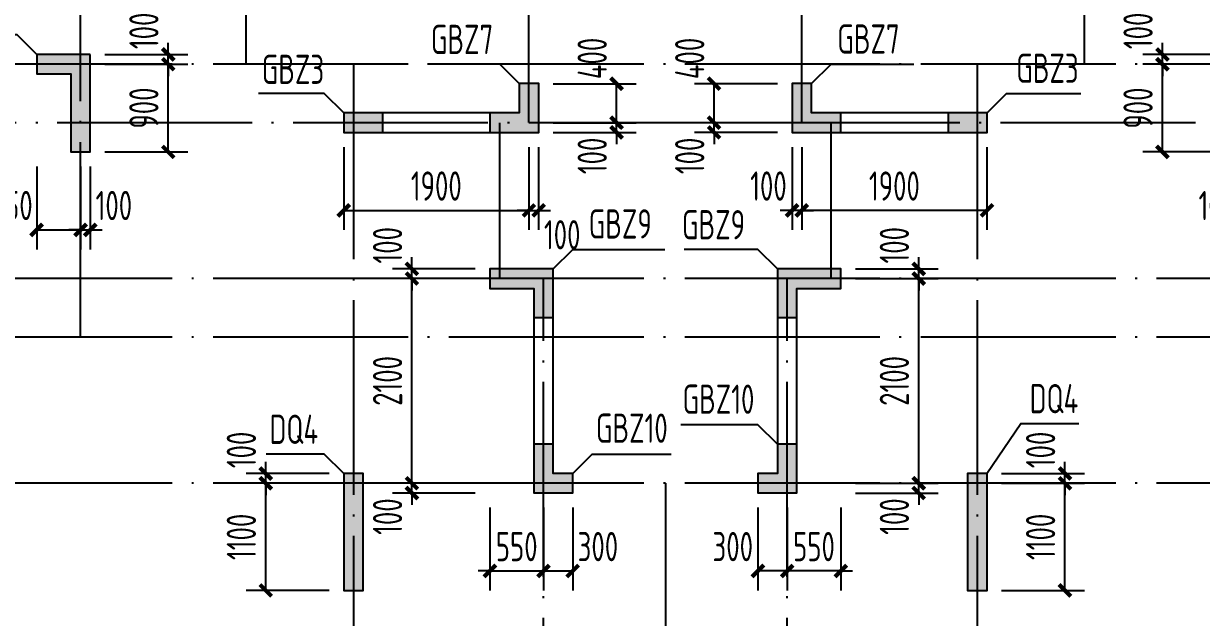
# Model space of a CAD drawing. Extents: x -1712635 to -854203, y -534641 to -21985.
# Drawn here: x -1355081 to -1342996, y -290627 to -284533 of the extents above; entities that cross this region are included whole.
import ezdxf
from ezdxf.enums import TextEntityAlignment as Align

# ---------------------------------------------------------------- set-up
doc = ezdxf.new("R2010")
doc.units = 0
doc.header["$LTSCALE"] = 1000
doc.linetypes.add('DOTE', pattern=[2.42, 2, -0.2, 0.02, -0.2])
doc.layers.get('0').update_dxf_attribs({"linetype": 'CONTINUOUS'})
doc.layers.get('Defpoints').update_dxf_attribs({"linetype": 'CONTINUOUS'})
for name, color, linetype in [('A-DOTE', 10, 'DOTE'), ('S-Q墙实线', 6, 'CONTINUOUS'), ('S-Q墙标注', 3, 'CONTINUOUS'), ('S-X详图填充', 252, 'CONTINUOUS'), ('S-X详图实线', 4, 'CONTINUOUS'), ('S-Z柱编号', 6, 'CONTINUOUS')]:
    doc.layers.add(name, color=color, linetype=linetype)
doc.styles.add('TSSD_REIN', font='tssdeng.shx', dxfattribs={"width": 0.7, "height": 300, "bigfont": 'tssdchn.shx'})
doc.styles.add('结构文字', font='zstxt.shx', dxfattribs={"width": 0.7, "bigfont": 'zshz.shx'})
doc.dimstyles.new('STRUCK', dxfattribs={"dimtxt": 400, "dimasz": 121, "dimexe": 200, "dimexo": 150, "dimgap": 115, "dimtad": 1, "dimdec": 0, "dimdsep": 46, "dimtxsty": '结构文字', "dimblk": 'ARCHTICK', "dimcen": 400, "dimclrd": 3, "dimclre": 3, "dimclrt": 7, "dimadec": 0, "dimazin": 0, "dimtfac": 1, "dimtdec": 0, "dimtix": 1, "dimtmove": 2, "dimatfit": 3, "dimldrblk": '_DIMX', "dimfxl": 0, "dimtolj": 1, "dimtzin": 0, "dimarcsym": 0})

# ---------------------------------------------------------------- blocks, each defined once
blk = doc.blocks.new('20210726.16395156')
at = {"layer": 'A-DOTE'}
for p, q in [((11100, 10900), (11100, 18249.9)), ((12800, 13700), (12800, 18249.9)), ((15700, 13100.3), (15700, 18249.9)), ((18500, 13100.3), (18500, 18249.9)), ((21400, 13700), (21400, 18249.9)), ((55600, 13700), (3600, 13700)), ((13900.2, 13700), (13900, 3600)), ((20299.8, 13700), (20300, 3600)), ((3600, 13100.3), (55600, 13100.3)), ((15400, 11500), (15400, 13100)), ((18800, 11500), (18800, 13100)), ((55600, 11500), (3600, 11500)), ((15850, 3600), (15850, 11500)), ((18350, 3600.1), (18350, 11500)), ((55600, 10900), (3600, 10900)), ((55600, 9400), (3600, 9400)), ((17100, 9400), (17100, 3600))]:
    blk.add_line(p, q, dxfattribs=at)
blk = doc.blocks.new('_ArchTick')
at = {"color": 0, "const_width": 0.35}
blk.add_lwpolyline([(-0.5, -0.5), (0.5, 0.5)], dxfattribs=at)
blk = doc.blocks.new('*D2138')
at = {"layer": 'Defpoints', "color": 0}
for p in [(-1354396, -284950), (-1353596, -284950), (-1354396, -285850)]:
    blk.add_point(p, dxfattribs=at)
at = {"layer": 'S-Q墙标注', "color": 3, "lineweight": -2}
for p, q in [((-1354246, -284950), (-1353396, -284950)), ((-1353596, -285850), (-1353596, -284950)), ((-1354246, -285850), (-1353396, -285850))]:
    blk.add_line(p, q, dxfattribs=at)
at = {"layer": 'S-Q墙标注', "color": 3, "lineweight": -2, "xscale": 121, "yscale": 121, "zscale": 121}
for p, rotation in [((-1353596, -284950), 90), ((-1353596, -285850), 270)]:
    blk.add_blockref('_ArchTick', p, dxfattribs=dict(at, rotation=rotation))
at = {"layer": 'S-Q墙标注', "color": 7, "insert": (-1353846, -285400), "char_height": 300, "attachment_point": 5, "rotation": 90, "style": 'TSSD_REIN'}
blk.add_mtext('\\A1;900', dxfattribs=at)
blk = doc.blocks.new('_DIMX')
blk.add_line((-150, 0), (150, 0))
at = {"const_width": 50}
blk.add_lwpolyline([(-70, -70), (70, 70)], dxfattribs=at)
blk = doc.blocks.new('*D2139')
at = {"layer": 'Defpoints', "color": 0}
for p in [(-1354396, -284850), (-1354396, -284950), (-1353596, -284850)]:
    blk.add_point(p, dxfattribs=at)
at = {"layer": 'S-Q墙标注', "color": 3, "lineweight": -2}
for p, q in [((-1353596, -284850), (-1353596, -284729)), ((-1354246, -284850), (-1353396, -284850)), ((-1354246, -284950), (-1353396, -284950)), ((-1353596, -284950), (-1353596, -284850)), ((-1353596, -284950), (-1353596, -285071))]:
    blk.add_line(p, q, dxfattribs=at)
at = {"layer": 'S-Q墙标注', "color": 3, "lineweight": -2, "xscale": 121, "yscale": 121, "zscale": 121}
for p, rotation in [((-1353596, -284850), 270), ((-1353596, -284950), 90)]:
    blk.add_blockref('_ArchTick', p, dxfattribs=dict(at, rotation=rotation))
at = {"layer": 'S-Q墙标注', "color": 7, "insert": (-1353846, -284608), "char_height": 300, "attachment_point": 5, "rotation": 90, "style": 'TSSD_REIN'}
blk.add_mtext('\\A1;100', dxfattribs=at)
blk = doc.blocks.new('*D2140')
at = {"layer": 'Defpoints', "color": 0}
for p in [(-1354946, -285850), (-1354496, -285850), (-1354496, -286650)]:
    blk.add_point(p, dxfattribs=at)
at = {"layer": 'S-Q墙标注', "color": 3, "lineweight": -2}
for p, q in [((-1354946, -286000), (-1354946, -286850)), ((-1354496, -286000), (-1354496, -286850)), ((-1354946, -286650), (-1354496, -286650))]:
    blk.add_line(p, q, dxfattribs=at)
at = {"layer": 'S-Q墙标注', "color": 3, "lineweight": -2, "xscale": 121, "yscale": 121, "zscale": 121, "rotation": 180}
blk.add_blockref('_ArchTick', (-1354946, -286650), dxfattribs=at)
at = {"layer": 'S-Q墙标注', "color": 3, "lineweight": -2, "xscale": 121, "yscale": 121, "zscale": 121}
blk.add_blockref('_ArchTick', (-1354496, -286650), dxfattribs=at)
at = {"layer": 'S-Q墙标注', "color": 7, "insert": (-1355204, -286400), "char_height": 300, "attachment_point": 5, "style": 'TSSD_REIN'}
blk.add_mtext('\\A1;450', dxfattribs=at)
blk = doc.blocks.new('*D2141')
at = {"layer": 'Defpoints', "color": 0}
for p in [(-1354496, -285850), (-1354396, -285850), (-1354396, -286650)]:
    blk.add_point(p, dxfattribs=at)
at = {"layer": 'S-Q墙标注', "color": 3, "lineweight": -2}
for p, q in [((-1354496, -286000), (-1354496, -286850)), ((-1354396, -286000), (-1354396, -286850)), ((-1354496, -286650), (-1354617, -286650)), ((-1354496, -286650), (-1354396, -286650)), ((-1354396, -286650), (-1354275, -286650))]:
    blk.add_line(p, q, dxfattribs=at)
at = {"layer": 'S-Q墙标注', "color": 3, "lineweight": -2, "xscale": 121, "yscale": 121, "zscale": 121}
blk.add_blockref('_ArchTick', (-1354496, -286650), dxfattribs=at)
at = {"layer": 'S-Q墙标注', "color": 3, "lineweight": -2, "xscale": 121, "yscale": 121, "zscale": 121, "rotation": 180}
blk.add_blockref('_ArchTick', (-1354396, -286650), dxfattribs=at)
at = {"layer": 'S-Q墙标注', "color": 7, "insert": (-1354154, -286400), "char_height": 300, "attachment_point": 5, "style": 'TSSD_REIN'}
blk.add_mtext('\\A1;100', dxfattribs=at)
blk = doc.blocks.new('*D2142')
at = {"layer": 'Defpoints', "color": 0}
for p in [(-1349796, -285550), (-1348996, -285550), (-1349796, -285650)]:
    blk.add_point(p, dxfattribs=at)
at = {"layer": 'S-Q墙标注', "color": 3, "lineweight": -2}
for p, q in [((-1348996, -285550), (-1348996, -285429)), ((-1349646, -285550), (-1348796, -285550)), ((-1348996, -285650), (-1348996, -285550)), ((-1349646, -285650), (-1348796, -285650)), ((-1348996, -285650), (-1348996, -285771))]:
    blk.add_line(p, q, dxfattribs=at)
at = {"layer": 'S-Q墙标注', "color": 3, "lineweight": -2, "xscale": 121, "yscale": 121, "zscale": 121}
for p, rotation in [((-1348996, -285550), 270), ((-1348996, -285650), 90)]:
    blk.add_blockref('_ArchTick', p, dxfattribs=dict(at, rotation=rotation))
at = {"layer": 'S-Q墙标注', "color": 7, "insert": (-1349246, -285891), "char_height": 300, "attachment_point": 5, "rotation": 90, "style": 'TSSD_REIN'}
blk.add_mtext('\\A1;100', dxfattribs=at)
blk = doc.blocks.new('*D2143')
at = {"layer": 'Defpoints', "color": 0}
for p in [(-1349796, -285150), (-1348996, -285150), (-1349796, -285550)]:
    blk.add_point(p, dxfattribs=at)
at = {"layer": 'S-Q墙标注', "color": 3, "lineweight": -2}
for p, q in [((-1349646, -285150), (-1348796, -285150)), ((-1348996, -285550), (-1348996, -285150)), ((-1349646, -285550), (-1348796, -285550))]:
    blk.add_line(p, q, dxfattribs=at)
at = {"layer": 'S-Q墙标注', "color": 3, "lineweight": -2, "xscale": 121, "yscale": 121, "zscale": 121}
for p, rotation in [((-1348996, -285150), 90), ((-1348996, -285550), 270)]:
    blk.add_blockref('_ArchTick', p, dxfattribs=dict(at, rotation=rotation))
at = {"layer": 'S-Q墙标注', "color": 7, "insert": (-1349246, -284891), "char_height": 300, "attachment_point": 5, "rotation": 90, "style": 'TSSD_REIN'}
blk.add_mtext('\\A1;400', dxfattribs=at)
blk = doc.blocks.new('*D2144')
at = {"layer": 'Defpoints', "color": 0}
for p in [(-1351796, -285650), (-1349896, -285650), (-1349896, -286450)]:
    blk.add_point(p, dxfattribs=at)
at = {"layer": 'S-Q墙标注', "color": 3, "lineweight": -2}
for p, q in [((-1351796, -285800), (-1351796, -286650)), ((-1349896, -285800), (-1349896, -286650)), ((-1351796, -286450), (-1349896, -286450))]:
    blk.add_line(p, q, dxfattribs=at)
at = {"layer": 'S-Q墙标注', "color": 3, "lineweight": -2, "xscale": 121, "yscale": 121, "zscale": 121, "rotation": 180}
blk.add_blockref('_ArchTick', (-1351796, -286450), dxfattribs=at)
at = {"layer": 'S-Q墙标注', "color": 3, "lineweight": -2, "xscale": 121, "yscale": 121, "zscale": 121}
blk.add_blockref('_ArchTick', (-1349896, -286450), dxfattribs=at)
at = {"layer": 'S-Q墙标注', "color": 7, "insert": (-1350846, -286200), "char_height": 300, "attachment_point": 5, "style": 'TSSD_REIN'}
blk.add_mtext('\\A1;1900', dxfattribs=at)
blk = doc.blocks.new('*D2145')
at = {"layer": 'Defpoints', "color": 0}
for p in [(-1349896, -285650), (-1349796, -285650), (-1349796, -286450)]:
    blk.add_point(p, dxfattribs=at)
at = {"layer": 'S-Q墙标注', "color": 3, "lineweight": -2}
for p, q in [((-1349896, -285800), (-1349896, -286650)), ((-1349796, -285800), (-1349796, -286650)), ((-1349896, -286450), (-1350017, -286450)), ((-1349896, -286450), (-1349796, -286450)), ((-1349796, -286450), (-1349675, -286450))]:
    blk.add_line(p, q, dxfattribs=at)
at = {"layer": 'S-Q墙标注', "color": 3, "lineweight": -2, "xscale": 121, "yscale": 121, "zscale": 121}
blk.add_blockref('_ArchTick', (-1349896, -286450), dxfattribs=at)
at = {"layer": 'S-Q墙标注', "color": 3, "lineweight": -2, "xscale": 121, "yscale": 121, "zscale": 121, "rotation": 180}
blk.add_blockref('_ArchTick', (-1349796, -286450), dxfattribs=at)
at = {"layer": 'S-Q墙标注', "color": 7, "insert": (-1349554, -286700), "char_height": 300, "attachment_point": 5, "style": 'TSSD_REIN'}
blk.add_mtext('\\A1;100', dxfattribs=at)
blk = doc.blocks.new('*D2150')
at = {"layer": 'Defpoints', "color": 0}
for p in [(-1351096, -289250), (-1350296, -289250), (-1350296, -289350)]:
    blk.add_point(p, dxfattribs=at)
at = {"layer": 'S-Q墙标注', "color": 3, "lineweight": -2}
for p, q in [((-1351096, -289250), (-1351096, -289129)), ((-1350446, -289250), (-1351296, -289250)), ((-1351096, -289350), (-1351096, -289250)), ((-1350446, -289350), (-1351296, -289350)), ((-1351096, -289350), (-1351096, -289471))]:
    blk.add_line(p, q, dxfattribs=at)
at = {"layer": 'S-Q墙标注', "color": 3, "lineweight": -2, "xscale": 121, "yscale": 121, "zscale": 121}
for p, rotation in [((-1351096, -289250), 270), ((-1351096, -289350), 90)]:
    blk.add_blockref('_ArchTick', p, dxfattribs=dict(at, rotation=rotation))
at = {"layer": 'S-Q墙标注', "color": 7, "insert": (-1351346, -289592), "char_height": 300, "attachment_point": 5, "rotation": 90, "style": 'TSSD_REIN'}
blk.add_mtext('\\A1;100', dxfattribs=at)
blk = doc.blocks.new('*D2151')
at = {"layer": 'Defpoints', "color": 0}
for p in [(-1351096, -287150), (-1350296, -287150), (-1350296, -289250)]:
    blk.add_point(p, dxfattribs=at)
at = {"layer": 'S-Q墙标注', "color": 3, "lineweight": -2}
for p, q in [((-1350446, -287150), (-1351296, -287150)), ((-1351096, -289250), (-1351096, -287150)), ((-1350446, -289250), (-1351296, -289250))]:
    blk.add_line(p, q, dxfattribs=at)
at = {"layer": 'S-Q墙标注', "color": 3, "lineweight": -2, "xscale": 121, "yscale": 121, "zscale": 121}
for p, rotation in [((-1351096, -287150), 90), ((-1351096, -289250), 270)]:
    blk.add_blockref('_ArchTick', p, dxfattribs=dict(at, rotation=rotation))
at = {"layer": 'S-Q墙标注', "color": 7, "insert": (-1351346, -288200), "char_height": 300, "attachment_point": 5, "rotation": 90, "style": 'TSSD_REIN'}
blk.add_mtext('\\A1;2100', dxfattribs=at)
blk = doc.blocks.new('*D2152')
at = {"layer": 'Defpoints', "color": 0}
for p in [(-1351096, -287050), (-1350296, -287050), (-1350296, -287150)]:
    blk.add_point(p, dxfattribs=at)
at = {"layer": 'S-Q墙标注', "color": 3, "lineweight": -2}
for p, q in [((-1351096, -287050), (-1351096, -286929)), ((-1350446, -287050), (-1351296, -287050)), ((-1351096, -287150), (-1351096, -287050)), ((-1350446, -287150), (-1351296, -287150)), ((-1351096, -287150), (-1351096, -287271))]:
    blk.add_line(p, q, dxfattribs=at)
at = {"layer": 'S-Q墙标注', "color": 3, "lineweight": -2, "xscale": 121, "yscale": 121, "zscale": 121}
for p, rotation in [((-1351096, -287050), 270), ((-1351096, -287150), 90)]:
    blk.add_blockref('_ArchTick', p, dxfattribs=dict(at, rotation=rotation))
at = {"layer": 'S-Q墙标注', "color": 7, "insert": (-1351346, -286808), "char_height": 300, "attachment_point": 5, "rotation": 90, "style": 'TSSD_REIN'}
blk.add_mtext('\\A1;100', dxfattribs=at)
blk = doc.blocks.new('*D2169')
at = {"layer": 'Defpoints', "color": 0}
for p in [(-1343396, -284950), (-1342596, -284950), (-1342596, -285850)]:
    blk.add_point(p, dxfattribs=at)
at = {"layer": 'S-Q墙标注', "color": 3, "lineweight": -2}
for p, q in [((-1342746, -284950), (-1343596, -284950)), ((-1343396, -285850), (-1343396, -284950)), ((-1342746, -285850), (-1343596, -285850))]:
    blk.add_line(p, q, dxfattribs=at)
at = {"layer": 'S-Q墙标注', "color": 3, "lineweight": -2, "xscale": 121, "yscale": 121, "zscale": 121}
for p, rotation in [((-1343396, -284950), 90), ((-1343396, -285850), 270)]:
    blk.add_blockref('_ArchTick', p, dxfattribs=dict(at, rotation=rotation))
at = {"layer": 'S-Q墙标注', "color": 7, "insert": (-1343646, -285400), "char_height": 300, "attachment_point": 5, "rotation": 90, "style": 'TSSD_REIN'}
blk.add_mtext('\\A1;900', dxfattribs=at)
blk = doc.blocks.new('*D2170')
at = {"layer": 'Defpoints', "color": 0}
for p in [(-1343396, -284850), (-1342596, -284850), (-1342596, -284950)]:
    blk.add_point(p, dxfattribs=at)
at = {"layer": 'S-Q墙标注', "color": 3, "lineweight": -2}
for p, q in [((-1343396, -284850), (-1343396, -284729)), ((-1342746, -284850), (-1343596, -284850)), ((-1342746, -284950), (-1343596, -284950)), ((-1343396, -284950), (-1343396, -284850)), ((-1343396, -284950), (-1343396, -285071))]:
    blk.add_line(p, q, dxfattribs=at)
at = {"layer": 'S-Q墙标注', "color": 3, "lineweight": -2, "xscale": 121, "yscale": 121, "zscale": 121}
for p, rotation in [((-1343396, -284850), 270), ((-1343396, -284950), 90)]:
    blk.add_blockref('_ArchTick', p, dxfattribs=dict(at, rotation=rotation))
at = {"layer": 'S-Q墙标注', "color": 7, "insert": (-1343646, -284608), "char_height": 300, "attachment_point": 5, "rotation": 90, "style": 'TSSD_REIN'}
blk.add_mtext('\\A1;100', dxfattribs=at)
blk = doc.blocks.new('*D2172')
at = {"layer": 'Defpoints', "color": 0}
for p in [(-1342596, -285850), (-1342496, -285850), (-1342596, -286650)]:
    blk.add_point(p, dxfattribs=at)
at = {"layer": 'S-Q墙标注', "color": 3, "lineweight": -2}
for p, q in [((-1342596, -286000), (-1342596, -286850)), ((-1342496, -286000), (-1342496, -286850)), ((-1342596, -286650), (-1342717, -286650)), ((-1342496, -286650), (-1342596, -286650)), ((-1342496, -286650), (-1342375, -286650))]:
    blk.add_line(p, q, dxfattribs=at)
at = {"layer": 'S-Q墙标注', "color": 3, "lineweight": -2, "xscale": 121, "yscale": 121, "zscale": 121}
blk.add_blockref('_ArchTick', (-1342596, -286650), dxfattribs=at)
at = {"layer": 'S-Q墙标注', "color": 3, "lineweight": -2, "xscale": 121, "yscale": 121, "zscale": 121, "rotation": 180}
blk.add_blockref('_ArchTick', (-1342496, -286650), dxfattribs=at)
at = {"layer": 'S-Q墙标注', "color": 7, "insert": (-1342838, -286400), "char_height": 300, "attachment_point": 5, "style": 'TSSD_REIN'}
blk.add_mtext('\\A1;100', dxfattribs=at)
blk = doc.blocks.new('*D2173')
at = {"layer": 'Defpoints', "color": 0}
for p in [(-1347996, -285550), (-1347196, -285550), (-1347196, -285650)]:
    blk.add_point(p, dxfattribs=at)
at = {"layer": 'S-Q墙标注', "color": 3, "lineweight": -2}
for p, q in [((-1347996, -285550), (-1347996, -285429)), ((-1347346, -285550), (-1348196, -285550)), ((-1347996, -285650), (-1347996, -285550)), ((-1347346, -285650), (-1348196, -285650)), ((-1347996, -285650), (-1347996, -285771))]:
    blk.add_line(p, q, dxfattribs=at)
at = {"layer": 'S-Q墙标注', "color": 3, "lineweight": -2, "xscale": 121, "yscale": 121, "zscale": 121}
for p, rotation in [((-1347996, -285550), 270), ((-1347996, -285650), 90)]:
    blk.add_blockref('_ArchTick', p, dxfattribs=dict(at, rotation=rotation))
at = {"layer": 'S-Q墙标注', "color": 7, "insert": (-1348246, -285891), "char_height": 300, "attachment_point": 5, "rotation": 90, "style": 'TSSD_REIN'}
blk.add_mtext('\\A1;100', dxfattribs=at)
blk = doc.blocks.new('*D2174')
at = {"layer": 'Defpoints', "color": 0}
for p in [(-1347996, -285150), (-1347196, -285150), (-1347196, -285550)]:
    blk.add_point(p, dxfattribs=at)
at = {"layer": 'S-Q墙标注', "color": 3, "lineweight": -2}
for p, q in [((-1347346, -285150), (-1348196, -285150)), ((-1347996, -285550), (-1347996, -285150)), ((-1347346, -285550), (-1348196, -285550))]:
    blk.add_line(p, q, dxfattribs=at)
at = {"layer": 'S-Q墙标注', "color": 3, "lineweight": -2, "xscale": 121, "yscale": 121, "zscale": 121}
for p, rotation in [((-1347996, -285150), 90), ((-1347996, -285550), 270)]:
    blk.add_blockref('_ArchTick', p, dxfattribs=dict(at, rotation=rotation))
at = {"layer": 'S-Q墙标注', "color": 7, "insert": (-1348246, -284891), "char_height": 300, "attachment_point": 5, "rotation": 90, "style": 'TSSD_REIN'}
blk.add_mtext('\\A1;400', dxfattribs=at)
blk = doc.blocks.new('*D2175')
at = {"layer": 'Defpoints', "color": 0}
for p in [(-1347096, -285650), (-1345196, -285650), (-1347096, -286450)]:
    blk.add_point(p, dxfattribs=at)
at = {"layer": 'S-Q墙标注', "color": 3, "lineweight": -2}
for p, q in [((-1347096, -285800), (-1347096, -286650)), ((-1345196, -285800), (-1345196, -286650)), ((-1345196, -286450), (-1347096, -286450))]:
    blk.add_line(p, q, dxfattribs=at)
at = {"layer": 'S-Q墙标注', "color": 3, "lineweight": -2, "xscale": 121, "yscale": 121, "zscale": 121, "rotation": 180}
blk.add_blockref('_ArchTick', (-1347096, -286450), dxfattribs=at)
at = {"layer": 'S-Q墙标注', "color": 3, "lineweight": -2, "xscale": 121, "yscale": 121, "zscale": 121}
blk.add_blockref('_ArchTick', (-1345196, -286450), dxfattribs=at)
at = {"layer": 'S-Q墙标注', "color": 7, "insert": (-1346146, -286200), "char_height": 300, "attachment_point": 5, "style": 'TSSD_REIN'}
blk.add_mtext('\\A1;1900', dxfattribs=at)
blk = doc.blocks.new('*D2176')
at = {"layer": 'Defpoints', "color": 0}
for p in [(-1347196, -285650), (-1347096, -285650), (-1347196, -286450)]:
    blk.add_point(p, dxfattribs=at)
at = {"layer": 'S-Q墙标注', "color": 3, "lineweight": -2}
for p, q in [((-1347196, -285800), (-1347196, -286650)), ((-1347096, -285800), (-1347096, -286650)), ((-1347196, -286450), (-1347317, -286450)), ((-1347096, -286450), (-1347196, -286450)), ((-1347096, -286450), (-1346975, -286450))]:
    blk.add_line(p, q, dxfattribs=at)
at = {"layer": 'S-Q墙标注', "color": 3, "lineweight": -2, "xscale": 121, "yscale": 121, "zscale": 121}
blk.add_blockref('_ArchTick', (-1347196, -286450), dxfattribs=at)
at = {"layer": 'S-Q墙标注', "color": 3, "lineweight": -2, "xscale": 121, "yscale": 121, "zscale": 121, "rotation": 180}
blk.add_blockref('_ArchTick', (-1347096, -286450), dxfattribs=at)
at = {"layer": 'S-Q墙标注', "color": 7, "insert": (-1347438, -286200), "char_height": 300, "attachment_point": 5, "style": 'TSSD_REIN'}
blk.add_mtext('\\A1;100', dxfattribs=at)
blk = doc.blocks.new('*D2181')
at = {"layer": 'Defpoints', "color": 0}
for p in [(-1346696, -289250), (-1345896, -289250), (-1346696, -289350)]:
    blk.add_point(p, dxfattribs=at)
at = {"layer": 'S-Q墙标注', "color": 3, "lineweight": -2}
for p, q in [((-1345896, -289250), (-1345896, -289129)), ((-1346546, -289250), (-1345696, -289250)), ((-1345896, -289350), (-1345896, -289250)), ((-1346546, -289350), (-1345696, -289350)), ((-1345896, -289350), (-1345896, -289471))]:
    blk.add_line(p, q, dxfattribs=at)
at = {"layer": 'S-Q墙标注', "color": 3, "lineweight": -2, "xscale": 121, "yscale": 121, "zscale": 121}
for p, rotation in [((-1345896, -289250), 270), ((-1345896, -289350), 90)]:
    blk.add_blockref('_ArchTick', p, dxfattribs=dict(at, rotation=rotation))
at = {"layer": 'S-Q墙标注', "color": 7, "insert": (-1346146, -289592), "char_height": 300, "attachment_point": 5, "rotation": 90, "style": 'TSSD_REIN'}
blk.add_mtext('\\A1;100', dxfattribs=at)
blk = doc.blocks.new('*D2182')
at = {"layer": 'Defpoints', "color": 0}
for p in [(-1346696, -287150), (-1345896, -287150), (-1346696, -289250)]:
    blk.add_point(p, dxfattribs=at)
at = {"layer": 'S-Q墙标注', "color": 3, "lineweight": -2}
for p, q in [((-1346546, -287150), (-1345696, -287150)), ((-1345896, -289250), (-1345896, -287150)), ((-1346546, -289250), (-1345696, -289250))]:
    blk.add_line(p, q, dxfattribs=at)
at = {"layer": 'S-Q墙标注', "color": 3, "lineweight": -2, "xscale": 121, "yscale": 121, "zscale": 121}
for p, rotation in [((-1345896, -287150), 90), ((-1345896, -289250), 270)]:
    blk.add_blockref('_ArchTick', p, dxfattribs=dict(at, rotation=rotation))
at = {"layer": 'S-Q墙标注', "color": 7, "insert": (-1346146, -288200), "char_height": 300, "attachment_point": 5, "rotation": 90, "style": 'TSSD_REIN'}
blk.add_mtext('\\A1;2100', dxfattribs=at)
blk = doc.blocks.new('*D2183')
at = {"layer": 'Defpoints', "color": 0}
for p in [(-1346696, -287050), (-1345896, -287050), (-1346696, -287150)]:
    blk.add_point(p, dxfattribs=at)
at = {"layer": 'S-Q墙标注', "color": 3, "lineweight": -2}
for p, q in [((-1345896, -287050), (-1345896, -286929)), ((-1346546, -287050), (-1345696, -287050)), ((-1345896, -287150), (-1345896, -287050)), ((-1346546, -287150), (-1345696, -287150)), ((-1345896, -287150), (-1345896, -287271))]:
    blk.add_line(p, q, dxfattribs=at)
at = {"layer": 'S-Q墙标注', "color": 3, "lineweight": -2, "xscale": 121, "yscale": 121, "zscale": 121}
for p, rotation in [((-1345896, -287050), 270), ((-1345896, -287150), 90)]:
    blk.add_blockref('_ArchTick', p, dxfattribs=dict(at, rotation=rotation))
at = {"layer": 'S-Q墙标注', "color": 7, "insert": (-1346146, -286808), "char_height": 300, "attachment_point": 5, "rotation": 90, "style": 'TSSD_REIN'}
blk.add_mtext('\\A1;100', dxfattribs=at)
blk = doc.blocks.new('*D2407')
at = {"layer": 'Defpoints', "color": 0}
for p in [(-1350296, -289350), (-1349746, -289350), (-1349746, -290150)]:
    blk.add_point(p, dxfattribs=at)
at = {"layer": 'S-Q墙标注', "color": 3, "lineweight": -2}
for p, q in [((-1350296, -289500), (-1350296, -290350)), ((-1349746, -289500), (-1349746, -290350)), ((-1350296, -290150), (-1350417, -290150)), ((-1350296, -290150), (-1349746, -290150)), ((-1349746, -290150), (-1349625, -290150))]:
    blk.add_line(p, q, dxfattribs=at)
at = {"layer": 'S-Q墙标注', "color": 3, "lineweight": -2, "xscale": 121, "yscale": 121, "zscale": 121}
blk.add_blockref('_ArchTick', (-1350296, -290150), dxfattribs=at)
at = {"layer": 'S-Q墙标注', "color": 3, "lineweight": -2, "xscale": 121, "yscale": 121, "zscale": 121, "rotation": 180}
blk.add_blockref('_ArchTick', (-1349746, -290150), dxfattribs=at)
at = {"layer": 'S-Q墙标注', "color": 7, "insert": (-1350021, -289900), "char_height": 300, "attachment_point": 5, "style": 'TSSD_REIN'}
blk.add_mtext('\\A1;550', dxfattribs=at)
blk = doc.blocks.new('*D2408')
at = {"layer": 'Defpoints', "color": 0}
for p in [(-1349746, -289350), (-1349446, -289350), (-1349446, -290150)]:
    blk.add_point(p, dxfattribs=at)
at = {"layer": 'S-Q墙标注', "color": 3, "lineweight": -2}
for p, q in [((-1349746, -289500), (-1349746, -290350)), ((-1349446, -289500), (-1349446, -290350)), ((-1349746, -290150), (-1349446, -290150))]:
    blk.add_line(p, q, dxfattribs=at)
at = {"layer": 'S-Q墙标注', "color": 3, "lineweight": -2, "xscale": 121, "yscale": 121, "zscale": 121, "rotation": 180}
blk.add_blockref('_ArchTick', (-1349746, -290150), dxfattribs=at)
at = {"layer": 'S-Q墙标注', "color": 3, "lineweight": -2, "xscale": 121, "yscale": 121, "zscale": 121}
blk.add_blockref('_ArchTick', (-1349446, -290150), dxfattribs=at)
at = {"layer": 'S-Q墙标注', "color": 7, "insert": (-1349188, -289900), "char_height": 300, "attachment_point": 5, "style": 'TSSD_REIN'}
blk.add_mtext('\\A1;300', dxfattribs=at)
blk = doc.blocks.new('*D2409')
at = {"layer": 'Defpoints', "color": 0}
for p in [(-1347246, -289350), (-1346696, -289350), (-1347246, -290150)]:
    blk.add_point(p, dxfattribs=at)
at = {"layer": 'S-Q墙标注', "color": 3, "lineweight": -2}
for p, q in [((-1347246, -289500), (-1347246, -290350)), ((-1346696, -289500), (-1346696, -290350)), ((-1347246, -290150), (-1347367, -290150)), ((-1346696, -290150), (-1347246, -290150)), ((-1346696, -290150), (-1346575, -290150))]:
    blk.add_line(p, q, dxfattribs=at)
at = {"layer": 'S-Q墙标注', "color": 3, "lineweight": -2, "xscale": 121, "yscale": 121, "zscale": 121}
blk.add_blockref('_ArchTick', (-1347246, -290150), dxfattribs=at)
at = {"layer": 'S-Q墙标注', "color": 3, "lineweight": -2, "xscale": 121, "yscale": 121, "zscale": 121, "rotation": 180}
blk.add_blockref('_ArchTick', (-1346696, -290150), dxfattribs=at)
at = {"layer": 'S-Q墙标注', "color": 7, "insert": (-1346971, -289900), "char_height": 300, "attachment_point": 5, "style": 'TSSD_REIN'}
blk.add_mtext('\\A1;550', dxfattribs=at)
blk = doc.blocks.new('*D2410')
at = {"layer": 'Defpoints', "color": 0}
for p in [(-1347546, -289350), (-1347246, -289350), (-1347546, -290150)]:
    blk.add_point(p, dxfattribs=at)
at = {"layer": 'S-Q墙标注', "color": 3, "lineweight": -2}
for p, q in [((-1347546, -289500), (-1347546, -290350)), ((-1347246, -289500), (-1347246, -290350)), ((-1347246, -290150), (-1347546, -290150))]:
    blk.add_line(p, q, dxfattribs=at)
at = {"layer": 'S-Q墙标注', "color": 3, "lineweight": -2, "xscale": 121, "yscale": 121, "zscale": 121, "rotation": 180}
blk.add_blockref('_ArchTick', (-1347546, -290150), dxfattribs=at)
at = {"layer": 'S-Q墙标注', "color": 3, "lineweight": -2, "xscale": 121, "yscale": 121, "zscale": 121}
blk.add_blockref('_ArchTick', (-1347246, -290150), dxfattribs=at)
at = {"layer": 'S-Q墙标注', "color": 7, "insert": (-1347804, -289900), "char_height": 300, "attachment_point": 5, "style": 'TSSD_REIN'}
blk.add_mtext('\\A1;300', dxfattribs=at)
blk = doc.blocks.new('*D2540')
at = {"layer": 'Defpoints', "color": 0}
for p in [(-1352596, -289250), (-1351796, -289250), (-1351796, -290350)]:
    blk.add_point(p, dxfattribs=at)
at = {"layer": 'S-Q墙标注', "color": 3, "lineweight": -2}
for p, q in [((-1351946, -289250), (-1352796, -289250)), ((-1352596, -290350), (-1352596, -289250)), ((-1351946, -290350), (-1352796, -290350))]:
    blk.add_line(p, q, dxfattribs=at)
at = {"layer": 'S-Q墙标注', "color": 3, "lineweight": -2, "xscale": 121, "yscale": 121, "zscale": 121}
for p, rotation in [((-1352596, -289250), 90), ((-1352596, -290350), 270)]:
    blk.add_blockref('_ArchTick', p, dxfattribs=dict(at, rotation=rotation))
at = {"layer": 'S-Q墙标注', "color": 7, "insert": (-1352846, -289800), "char_height": 300, "attachment_point": 5, "rotation": 90, "style": 'TSSD_REIN'}
blk.add_mtext('\\A1;1100', dxfattribs=at)
blk = doc.blocks.new('*D2541')
at = {"layer": 'Defpoints', "color": 0}
for p in [(-1352596, -289150), (-1351796, -289150), (-1351796, -289250)]:
    blk.add_point(p, dxfattribs=at)
at = {"layer": 'S-Q墙标注', "color": 3, "lineweight": -2}
for p, q in [((-1352596, -289150), (-1352596, -289029)), ((-1351946, -289150), (-1352796, -289150)), ((-1352596, -289250), (-1352596, -289150)), ((-1351946, -289250), (-1352796, -289250)), ((-1352596, -289250), (-1352596, -289371))]:
    blk.add_line(p, q, dxfattribs=at)
at = {"layer": 'S-Q墙标注', "color": 3, "lineweight": -2, "xscale": 121, "yscale": 121, "zscale": 121}
for p, rotation in [((-1352596, -289150), 270), ((-1352596, -289250), 90)]:
    blk.add_blockref('_ArchTick', p, dxfattribs=dict(at, rotation=rotation))
at = {"layer": 'S-Q墙标注', "color": 7, "insert": (-1352846, -288908), "char_height": 300, "attachment_point": 5, "rotation": 90, "style": 'TSSD_REIN'}
blk.add_mtext('\\A1;100', dxfattribs=at)
blk = doc.blocks.new('*D2542')
at = {"layer": 'Defpoints', "color": 0}
for p in [(-1345196, -289250), (-1344396, -289250), (-1345196, -290350)]:
    blk.add_point(p, dxfattribs=at)
at = {"layer": 'S-Q墙标注', "color": 3, "lineweight": -2}
for p, q in [((-1345046, -289250), (-1344196, -289250)), ((-1344396, -290350), (-1344396, -289250)), ((-1345046, -290350), (-1344196, -290350))]:
    blk.add_line(p, q, dxfattribs=at)
at = {"layer": 'S-Q墙标注', "color": 3, "lineweight": -2, "xscale": 121, "yscale": 121, "zscale": 121}
for p, rotation in [((-1344396, -289250), 90), ((-1344396, -290350), 270)]:
    blk.add_blockref('_ArchTick', p, dxfattribs=dict(at, rotation=rotation))
at = {"layer": 'S-Q墙标注', "color": 7, "insert": (-1344646, -289800), "char_height": 300, "attachment_point": 5, "rotation": 90, "style": 'TSSD_REIN'}
blk.add_mtext('\\A1;1100', dxfattribs=at)
blk = doc.blocks.new('*D2543')
at = {"layer": 'Defpoints', "color": 0}
for p in [(-1345196, -289150), (-1344396, -289150), (-1345196, -289250)]:
    blk.add_point(p, dxfattribs=at)
at = {"layer": 'S-Q墙标注', "color": 3, "lineweight": -2}
for p, q in [((-1344396, -289150), (-1344396, -289029)), ((-1345046, -289150), (-1344196, -289150)), ((-1344396, -289250), (-1344396, -289150)), ((-1345046, -289250), (-1344196, -289250)), ((-1344396, -289250), (-1344396, -289371))]:
    blk.add_line(p, q, dxfattribs=at)
at = {"layer": 'S-Q墙标注', "color": 3, "lineweight": -2, "xscale": 121, "yscale": 121, "zscale": 121}
for p, rotation in [((-1344396, -289150), 270), ((-1344396, -289250), 90)]:
    blk.add_blockref('_ArchTick', p, dxfattribs=dict(at, rotation=rotation))
at = {"layer": 'S-Q墙标注', "color": 7, "insert": (-1344646, -288908), "char_height": 300, "attachment_point": 5, "rotation": 90, "style": 'TSSD_REIN'}
blk.add_mtext('\\A1;100', dxfattribs=at)

msp = doc.modelspace()

# ---------------------------------------------------------------- hatches: boundary and pattern name
at = {"layer": 'S-X详图填充'}
h = msp.add_hatch(color=256, dxfattribs=at)
h.dxf.hatch_style = 1
h.paths.add_polyline_path([(-1354395.59, -284849.82), (-1354945.51, -284849.82), (-1354945.51, -285049.82), (-1354595.59, -285049.82), (-1354595.59, -285849.82), (-1354395.59, -285849.82)])
h = msp.add_hatch(color=256, dxfattribs=at)
h.dxf.hatch_style = 1
h.paths.add_polyline_path([(-1350295.6, -285449.55), (-1350295.6, -285649.55), (-1349795.6, -285649.55), (-1349795.6, -285149.55), (-1349995.6, -285149.55), (-1349995.6, -285449.55)])
h = msp.add_hatch(color=256, dxfattribs=at)
h.dxf.hatch_style = 1
h.paths.add_polyline_path([(-1346695.6, -285649.55), (-1346695.6, -285449.55), (-1346995.6, -285449.55), (-1346995.6, -285149.55), (-1347195.6, -285149.55), (-1347195.6, -285649.55)])
h = msp.add_hatch(color=256, dxfattribs=at)
h.dxf.hatch_style = 1
h.paths.add_polyline_path([(-1351395.6, -285649.55), (-1351395.6, -285449.55), (-1351795.6, -285449.55), (-1351795.6, -285649.55)])
h = msp.add_hatch(color=256, dxfattribs=at)
h.dxf.hatch_style = 1
h.paths.add_polyline_path([(-1345595.6, -285449.55), (-1345595.6, -285649.55), (-1345195.6, -285649.55), (-1345195.6, -285449.55)])
h = msp.add_hatch(color=256, dxfattribs=at)
h.dxf.hatch_style = 1
h.paths.add_polyline_path([(-1349845.6, -287549.82), (-1349645.6, -287549.82), (-1349645.6, -287049.82), (-1350295.67, -287049.82), (-1350295.67, -287249.82), (-1349845.6, -287249.82)])
h = msp.add_hatch(color=256, dxfattribs=at)
h.dxf.hatch_style = 1
h.paths.add_polyline_path([(-1347345.6, -287549.82), (-1347145.6, -287549.82), (-1347145.6, -287249.82), (-1346695.73, -287249.82), (-1346695.73, -287049.82), (-1347345.6, -287049.82)])
h = msp.add_hatch(color=256, dxfattribs=at)
h.dxf.hatch_style = 1
h.paths.add_polyline_path([(-1349645.6, -288849.82), (-1349845.6, -288849.82), (-1349845.6, -289349.82), (-1349445.6, -289349.82), (-1349445.6, -289149.82), (-1349645.6, -289149.82)])
h = msp.add_hatch(color=256, dxfattribs=at)
h.dxf.hatch_style = 1
h.paths.add_polyline_path([(-1347145.6, -288849.82), (-1347345.6, -288849.82), (-1347345.6, -289149.82), (-1347545.6, -289149.82), (-1347545.6, -289349.82), (-1347145.6, -289349.82)])
h = msp.add_hatch(color=256, dxfattribs=at)
h.dxf.hatch_style = 1
h.paths.add_polyline_path([(-1351795.59, -290349.82), (-1351595.59, -290349.82), (-1351595.59, -289149.82), (-1351795.59, -289149.82)])
h = msp.add_hatch(color=256, dxfattribs=at)
h.dxf.hatch_style = 1
h.paths.add_polyline_path([(-1345395.61, -290349.82), (-1345195.61, -290349.82), (-1345195.61, -289149.82), (-1345395.61, -289149.82)])

# ---------------------------------------------------------------- linework, layer by layer
at = {"layer": 'S-Q墙实线'}
for points in [[(-1354395.59, -284849.82), (-1354945.51, -284849.82), (-1354945.51, -285049.82), (-1354595.59, -285049.82), (-1354595.59, -285849.82), (-1354395.59, -285849.82)], [(-1349795.6, -285649.55), (-1349795.6, -285149.55), (-1349995.6, -285149.55), (-1349995.6, -285449.55), (-1350195.67, -285449.55), (-1351795.6, -285449.55), (-1351795.6, -285649.55), (-1350195.67, -285649.55)], [(-1346995.6, -285449.55), (-1346995.6, -285149.55), (-1347195.6, -285149.55), (-1347195.6, -285649.55), (-1346795.73, -285649.55), (-1345195.6, -285649.55), (-1345195.6, -285449.55), (-1346795.73, -285449.55)], [(-1349645.6, -289149.82), (-1349645.6, -287049.82), (-1350295.67, -287049.82), (-1350295.67, -287249.82), (-1349845.6, -287249.82), (-1349845.6, -289349.82), (-1349445.6, -289349.82), (-1349445.6, -289149.82)], [(-1347145.6, -289349.82), (-1347145.6, -287249.82), (-1346695.73, -287249.82), (-1346695.73, -287049.82), (-1347345.6, -287049.82), (-1347345.6, -289149.82), (-1347545.6, -289149.82), (-1347545.6, -289349.82)], [(-1351595.59, -290349.82), (-1351595.59, -289149.82), (-1351795.59, -289149.82), (-1351795.59, -290349.82)], [(-1345195.61, -290349.82), (-1345195.61, -289149.82), (-1345395.61, -289149.82), (-1345395.61, -290349.82)]]:
    msp.add_lwpolyline(points, close=True, dxfattribs=at)
at = {"layer": 'S-X详图实线'}
for points in [[(-1354395.59, -284849.82), (-1354945.51, -284849.82), (-1354945.51, -285049.82), (-1354595.59, -285049.82), (-1354595.59, -285849.82), (-1354395.59, -285849.82), (-1354395.59, -284849.82)], [(-1350295.6, -285449.55), (-1350295.6, -285649.55), (-1349795.6, -285649.55), (-1349795.6, -285149.55), (-1349995.6, -285149.55), (-1349995.6, -285449.55), (-1350295.6, -285449.55)], [(-1346695.6, -285649.55), (-1346695.6, -285449.55), (-1346995.6, -285449.55), (-1346995.6, -285149.55), (-1347195.6, -285149.55), (-1347195.6, -285649.55), (-1346695.6, -285649.55)], [(-1351395.6, -285649.55), (-1351395.6, -285449.55), (-1351795.6, -285449.55), (-1351795.6, -285649.55), (-1351395.6, -285649.55)], [(-1345595.6, -285449.55), (-1345595.6, -285649.55), (-1345195.6, -285649.55), (-1345195.6, -285449.55), (-1345595.6, -285449.55)], [(-1349845.6, -287549.82), (-1349645.6, -287549.82), (-1349645.6, -287049.82), (-1350295.67, -287049.82), (-1350295.67, -287249.82), (-1349845.6, -287249.82), (-1349845.6, -287549.82)], [(-1347345.6, -287549.82), (-1347145.6, -287549.82), (-1347145.6, -287249.82), (-1346695.73, -287249.82), (-1346695.73, -287049.82), (-1347345.6, -287049.82), (-1347345.6, -287549.82)], [(-1349645.6, -288849.82), (-1349845.6, -288849.82), (-1349845.6, -289349.82), (-1349445.6, -289349.82), (-1349445.6, -289149.82), (-1349645.6, -289149.82), (-1349645.6, -288849.82)], [(-1347145.6, -288849.82), (-1347345.6, -288849.82), (-1347345.6, -289149.82), (-1347545.6, -289149.82), (-1347545.6, -289349.82), (-1347145.6, -289349.82), (-1347145.6, -288849.82)], [(-1351795.59, -290349.82), (-1351595.59, -290349.82), (-1351595.59, -289149.82), (-1351795.59, -289149.82), (-1351795.59, -290349.82)], [(-1345395.61, -290349.82), (-1345195.61, -290349.82), (-1345195.61, -289149.82), (-1345395.61, -289149.82), (-1345395.61, -290349.82)]]:
    msp.add_lwpolyline(points, close=True, dxfattribs=at)
at = {"layer": 'S-Z柱编号', "color": 7}
for points in [[(-1354945.51, -284849.82), (-1355145.51, -284649.82), (-1355773.93, -284649.82)], [(-1349995.6, -285149.55), (-1350195.6, -284949.55), (-1350920.21, -284949.55)], [(-1346995.6, -285149.55), (-1346795.6, -284949.55), (-1345945.43, -284949.55)], [(-1351795.6, -285449.55), (-1351995.6, -285249.55), (-1352670, -285249.55)], [(-1345195.6, -285449.55), (-1344995.6, -285249.55), (-1344233.77, -285249.55)], [(-1349645.6, -287049.82), (-1349445.6, -286849.82), (-1348500.82, -286849.82)], [(-1347345.6, -287049.82), (-1347545.6, -286849.82), (-1348301.62, -286849.82)], [(-1347345.6, -288849.82), (-1347545.6, -288649.82), (-1348335.4, -288649.82)], [(-1345196.08, -289149.82), (-1344850.02, -288635.38), (-1344252.51, -288635.38)], [(-1351795.36, -289149.82), (-1351995.36, -288949.82), (-1352592.87, -288949.82)], [(-1349445.6, -289149.82), (-1349245.6, -288949.82), (-1348437.36, -288949.82)]]:
    msp.add_lwpolyline(points, dxfattribs=at)

# ---------------------------------------------------------------- block references
at = {"layer": 'A-DOTE'}
msp.add_blockref('20210726.16395156', (-1365595.6, -298649.86), dxfattribs=at)

# ---------------------------------------------------------------- texts
at = {"layer": 'S-Z柱编号', "color": 7, "style": 'TSSD_REIN', "width": 0.7}
for s, p in [('GBZ7', (-1350901.37, -284935.33)), ('GBZ7', (-1346731.43, -284931.31)), ('GBZ3', (-1344895.6, -285231.31)), ('GBZ3', (-1352636.74, -285242.41)), ('GBZ9', (-1349282.01, -286828.6)), ('GBZ9', (-1348325, -286837.01)), ('GBZ10', (-1348319.09, -288627.37)), ('DQ4', (-1344757.42, -288621.68)), ('DQ4', (-1352556.41, -288936.12)), ('GBZ10', (-1349208.05, -288924.84))]:
    msp.add_text(s, height=300, dxfattribs=at).set_placement(p, align=Align.BOTTOM_LEFT)

# ---------------------------------------------------------------- dimensions: what is measured, and where the dimension line sits
at = {"layer": 'S-Q墙标注'}
for base, p1, p2, angle, picture, middle in [((-1353595.59, -284849.82), (-1354395.59, -284949.82), (-1354395.59, -284849.82), 90, '*D2139', (-1353845.59, -284607.89)), ((-1343395.61, -284849.82), (-1342595.61, -284949.82), (-1342595.61, -284849.82), 90, '*D2170', (-1343645.61, -284607.89)), ((-1348995.6, -285149.55), (-1349795.6, -285549.55), (-1349795.6, -285149.55), 90, '*D2143', (-1349245.6, -284891.47)), ((-1347995.6, -285149.55), (-1347195.6, -285549.55), (-1347195.6, -285149.55), 90, '*D2174', (-1348245.6, -284891.47)), ((-1348995.6, -285549.55), (-1349795.6, -285649.55), (-1349795.6, -285549.55), 90, '*D2142', (-1349245.6, -285891.47)), ((-1347995.6, -285549.55), (-1347195.6, -285649.55), (-1347195.6, -285549.55), 90, '*D2173', (-1348245.6, -285891.47)), ((-1347195.6, -286449.55), (-1347095.6, -285649.55), (-1347195.6, -285649.55), 180, '*D2176', (-1347437.52, -286199.55)), ((-1342595.61, -286649.82), (-1342495.6, -285849.82), (-1342595.61, -285849.82), 180, '*D2172', (-1342837.54, -286399.82)), ((-1351095.67, -287049.82), (-1350295.67, -287149.82), (-1350295.67, -287049.82), 90, '*D2152', (-1351345.67, -286807.89)), ((-1345895.54, -287049.82), (-1346695.54, -287149.82), (-1346695.54, -287049.82), 90, '*D2183', (-1346145.54, -286807.89)), ((-1352595.59, -289149.82), (-1351795.59, -289249.82), (-1351795.59, -289149.82), 90, '*D2541', (-1352845.59, -288907.89)), ((-1344395.61, -289149.82), (-1345195.61, -289249.82), (-1345195.61, -289149.82), 90, '*D2543', (-1344645.61, -288907.89)), ((-1351095.67, -289249.82), (-1350295.67, -289349.82), (-1350295.67, -289249.82), 90, '*D2150', (-1351345.67, -289591.74)), ((-1345895.54, -289249.82), (-1346695.54, -289349.82), (-1346695.54, -289249.82), 90, '*D2181', (-1346145.54, -289591.74)), ((-1347545.59, -290149.84), (-1347245.59, -289349.84), (-1347545.59, -289349.84), 180, '*D2410', (-1347803.67, -289899.84))]:
    dim = msp.add_linear_dim(base=base, p1=p1, p2=p2, angle=angle, dimstyle='STRUCK', override={"dimtxt": 300, "dimgap": 100, "dimtxsty": 'TSSD_REIN'}, dxfattribs=at)
    dim.commit()
    dim.dimension.update_dxf_attribs({"geometry": picture, "text_midpoint": middle, "dimtype": 160})
for base, p1, p2, angle, picture, middle in [((-1353595.59, -284949.82), (-1354395.59, -285849.82), (-1354395.59, -284949.82), 90, '*D2138', (-1353845.59, -285399.82)), ((-1343395.61, -284949.82), (-1342595.61, -285849.82), (-1342595.61, -284949.82), 90, '*D2169', (-1343645.61, -285399.82)), ((-1347095.6, -286449.55), (-1345195.6, -285649.55), (-1347095.6, -285649.55), 180, '*D2175', (-1346145.6, -286199.55)), ((-1351095.67, -287149.82), (-1350295.67, -289249.82), (-1350295.67, -287149.82), 90, '*D2151', (-1351345.67, -288199.82)), ((-1345895.54, -287149.82), (-1346695.54, -289249.82), (-1346695.54, -287149.82), 90, '*D2182', (-1346145.54, -288199.82)), ((-1352595.59, -289249.82), (-1351795.59, -290349.82), (-1351795.59, -289249.82), 90, '*D2540', (-1352845.59, -289799.82)), ((-1344395.61, -289249.82), (-1345195.61, -290349.82), (-1345195.61, -289249.82), 90, '*D2542', (-1344645.61, -289799.82)), ((-1347245.59, -290149.84), (-1346695.72, -289349.84), (-1347245.59, -289349.84), 180, '*D2409', (-1346970.65, -289899.84))]:
    dim = msp.add_linear_dim(base=base, p1=p1, p2=p2, angle=angle, dimstyle='STRUCK', override={"dimtxt": 300, "dimgap": 100, "dimtxsty": 'TSSD_REIN'}, dxfattribs=at)
    dim.commit()
    dim.dimension.update_dxf_attribs({"geometry": picture, "text_midpoint": middle})
for base, p1, p2, picture, middle in [((-1349895.6, -286449.55), (-1351795.6, -285649.55), (-1349895.6, -285649.55), '*D2144', (-1350845.6, -286199.55)), ((-1349745.59, -290149.84), (-1350295.6, -289349.7), (-1349745.59, -289349.84), '*D2407', (-1350020.6, -289899.84))]:
    dim = msp.add_linear_dim(base=base, p1=p1, p2=p2, dimstyle='STRUCK', override={"dimtxt": 300, "dimgap": 100, "dimtxsty": 'TSSD_REIN'}, dxfattribs=at)
    dim.commit()
    dim.dimension.update_dxf_attribs({"geometry": picture, "text_midpoint": middle})
for base, p1, p2, picture, middle in [((-1349795.6, -286449.55), (-1349895.6, -285649.55), (-1349795.6, -285649.55), '*D2145', (-1349553.68, -286699.55)), ((-1354495.6, -286649.82), (-1354945.51, -285849.82), (-1354495.6, -285849.82), '*D2140', (-1355203.59, -286399.82)), ((-1354395.59, -286649.82), (-1354495.6, -285849.82), (-1354395.59, -285849.82), '*D2141', (-1354153.67, -286399.82)), ((-1349445.59, -290149.84), (-1349745.59, -289349.84), (-1349445.59, -289349.84), '*D2408', (-1349187.52, -289899.84))]:
    dim = msp.add_linear_dim(base=base, p1=p1, p2=p2, dimstyle='STRUCK', override={"dimtxt": 300, "dimgap": 100, "dimtxsty": 'TSSD_REIN'}, dxfattribs=at)
    dim.commit()
    dim.dimension.update_dxf_attribs({"geometry": picture, "text_midpoint": middle, "dimtype": 160})

doc.saveas('drawing.dxf')
